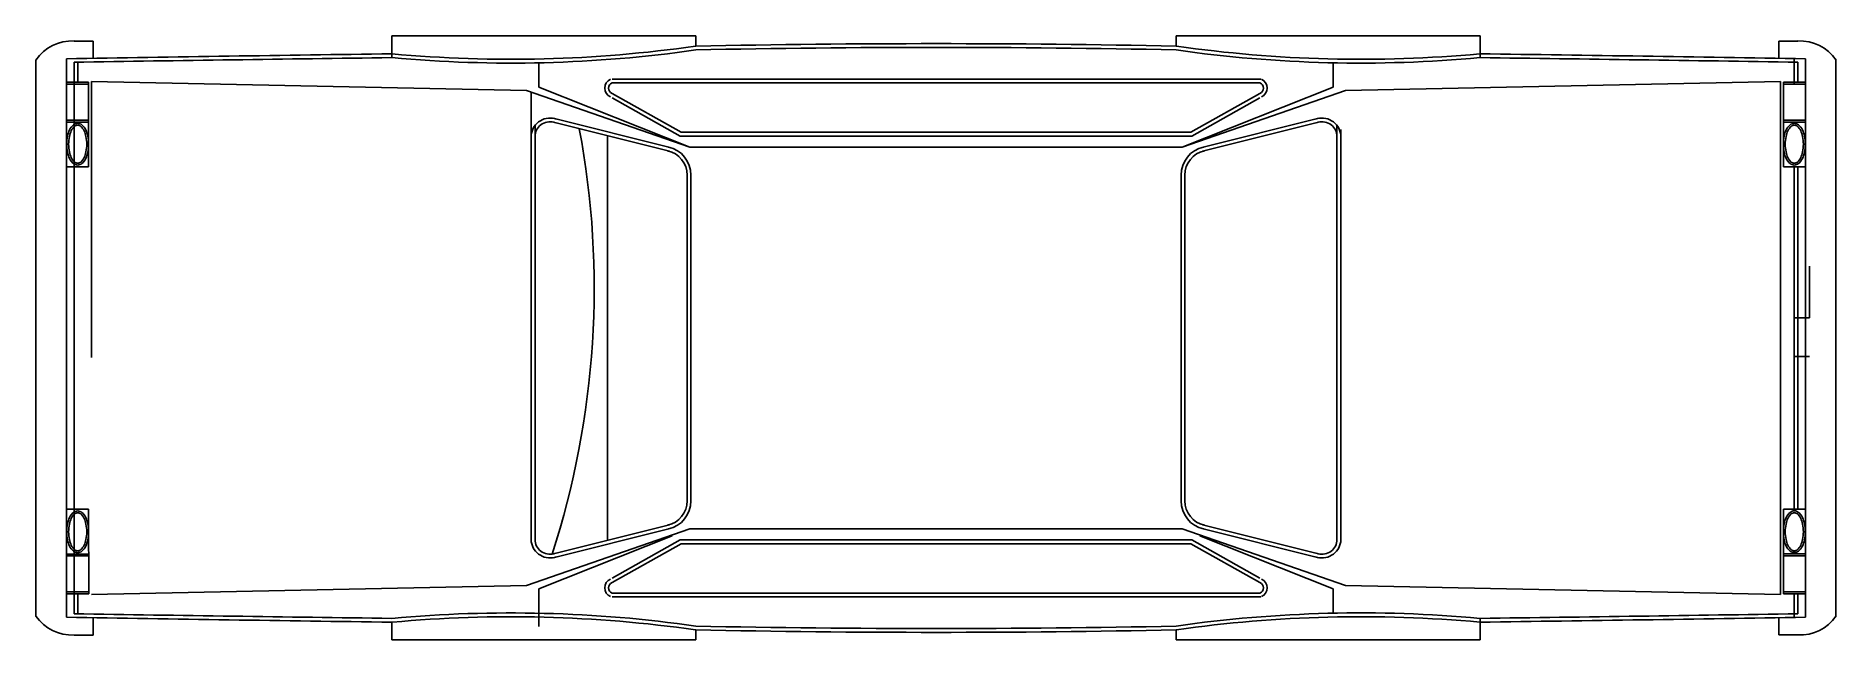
# Model space of a CAD drawing. Extents: x -4.62 to 0, y -0.77 to 0.77.
import ezdxf

# ---------------------------------------------------------------- set-up
doc = ezdxf.new("R2010")
doc.units = 0
doc.header["$MEASUREMENT"] = 0
doc.layers.add('C-CARRO', color=2, linetype='CONTINUOUS')

msp = doc.modelspace()

# ---------------------------------------------------------------- linework, layer by layer
at = {"layer": 'C-CARRO'}
for p, q in [((-4.4702, 0.7616), (-4.519, 0.7616)), ((-4.4702, 0.7616), (-4.4702, 0.719)), ((-2.9239, 0.7745), (-3.7038, 0.7745)), ((-3.7038, 0.7745), (-3.7038, 0.719)), ((-2.9239, 0.7745), (-2.9239, 0.7485)), ((-1.6926, 0.7745), (-0.9127, 0.7745)), ((-1.6926, 0.7745), (-1.6926, 0.7485)), ((-0.9127, 0.7745), (-0.9127, 0.719)), ((-0.1462, 0.7616), (-0.1462, 0.719)), ((-0.1462, 0.7616), (-0.0975, 0.7616)), ((-4.6165, -0.7134), (-4.6165, 0.7129)), ((-4.5385, -0.7162), (-4.5385, 0.7162)), ((-4.519, 0.7072), (-4.519, 0.6562)), ((-4.519, 0.6562), (-4.519, 0.7072)), ((-4.5092, 0.7076), (-4.5092, 0.6562)), ((-3.3268, 0.6431), (-3.3268, 0.7058)), ((-1.2897, 0.6431), (-1.2897, 0.7058)), ((-0.1072, 0.717), (-0.1072, 0.6562)), ((-0.0975, 0.7072), (-0.0975, 0.6562)), ((-0.078, 0.7162), (-0.078, -0.0472)), ((0, 0.7129), (0, -0.7129)), ((-4.4815, 0.6562), (-4.5385, 0.6562)), ((-4.4815, 0.6513), (-4.5385, 0.6513)), ((-4.519, -0.7073), (-4.519, 0.671)), ((-4.4815, 0.6562), (-4.4815, 0.4393)), ((-3.3586, 0.6344), (-4.4738, 0.6581)), ((-4.4738, 0.6581), (-4.4738, -0.0499)), ((-3.1391, 0.6641), (-1.4749, 0.6641)), ((-3.1391, 0.6544), (-1.4774, 0.6544)), ((-1.2579, 0.6344), (-0.1427, 0.6581)), ((-0.1427, 0.6581), (-0.1427, -0.6581)), ((-0.135, 0.6562), (-0.135, 0.4393)), ((-0.135, 0.6562), (-0.078, 0.6562)), ((-0.135, 0.6513), (-0.078, 0.6513)), ((-0.1072, 0.6751), (-0.1072, 0.6513)), ((-2.9394, 0.4891), (-3.3586, 0.6344)), ((-3.3463, -0.5228), (-3.3463, 0.6301)), ((-3.3268, 0.6431), (-2.9394, 0.4891)), ((-3.1391, 0.6273), (-2.9616, 0.5277)), ((-3.1391, 0.6162), (-2.9642, 0.5179)), ((-1.2897, 0.6431), (-1.6771, 0.4891)), ((-1.6771, 0.4891), (-1.2579, 0.6344)), ((-1.4774, 0.6273), (-1.6549, 0.5277)), ((-1.4774, 0.6162), (-1.6523, 0.5179)), ((-4.4815, 0.5588), (-4.5385, 0.5588)), ((-3.2929, 0.5541), (-2.9921, 0.4789)), ((-3.2905, 0.5635), (-2.9898, 0.4883)), ((-1.326, 0.5635), (-1.6267, 0.4883)), ((-1.3236, 0.5541), (-1.6244, 0.4789)), ((-0.135, 0.5588), (-0.078, 0.5588)), ((-4.4815, 0.5539), (-4.5385, 0.5539)), ((-3.3365, -0.5212), (-3.3365, 0.5453)), ((-3.151, 0.5186), (-3.151, -0.5186)), ((-2.9642, 0.5179), (-1.6523, 0.5179)), ((-2.9616, 0.5277), (-1.6549, 0.5277)), ((-1.2799, -0.5224), (-1.2799, 0.5453)), ((-1.2702, -0.5226), (-1.2702, 0.535)), ((-0.135, 0.5539), (-0.078, 0.5539)), ((-2.9394, 0.4891), (-1.6771, 0.4891)), ((-4.4815, 0.4393), (-4.5385, 0.4393)), ((-2.9466, -0.4187), (-2.9466, 0.4187)), ((-2.9368, -0.4187), (-2.9368, 0.4187)), ((-1.6797, -0.4187), (-1.6797, 0.4187)), ((-1.6699, -0.4187), (-1.6699, 0.4187)), ((-0.135, 0.4393), (-0.078, 0.4393)), ((-0.1072, 0.4393), (-0.1072, -0.4393)), ((-0.0975, 0.4393), (-0.0975, -0.0472)), ((-0.1072, 0.0514), (-0.1072, 0.1844)), ((-0.0682, 0.1844), (-0.0682, 0.0514)), ((-0.0682, 0.0514), (-0.1072, 0.0514)), ((-0.0975, 0.0514), (-0.0975, -0.4393)), ((-0.078, 0.0514), (-0.078, -0.7162)), ((-0.1072, -0.0472), (-0.0682, -0.0472)), ((-4.4815, -0.4394), (-4.5385, -0.4394)), ((-4.4814, -0.6562), (-4.4815, -0.4394)), ((-0.135, -0.6562), (-0.135, -0.4393)), ((-0.135, -0.4393), (-0.078, -0.4393)), ((-2.9394, -0.4891), (-3.3586, -0.6344)), ((-3.3268, -0.6431), (-2.985, -0.5073)), ((-3.2929, -0.5541), (-2.9921, -0.4789)), ((-3.2905, -0.5635), (-2.9898, -0.4883)), ((-2.9394, -0.4891), (-1.6771, -0.4891)), ((-1.6771, -0.4891), (-1.2579, -0.6344)), ((-1.2897, -0.6431), (-1.6315, -0.5073)), ((-1.326, -0.5635), (-1.6267, -0.4883)), ((-1.3236, -0.5541), (-1.6244, -0.4789)), ((-3.1391, -0.6162), (-2.9642, -0.5179)), ((-3.1391, -0.6274), (-2.9616, -0.5277)), ((-2.9642, -0.5179), (-1.6523, -0.5179)), ((-2.9616, -0.5277), (-1.6549, -0.5277)), ((-1.4774, -0.6274), (-1.6549, -0.5277)), ((-1.4774, -0.6162), (-1.6523, -0.5179)), ((-0.135, -0.5539), (-0.078, -0.5539)), ((-4.4814, -0.554), (-4.5385, -0.554)), ((-4.4814, -0.5589), (-4.5385, -0.5589)), ((-0.135, -0.5588), (-0.078, -0.5588)), ((-3.3586, -0.6344), (-4.4738, -0.6582)), ((-3.3268, -0.6431), (-3.3268, -0.74)), ((-1.2897, -0.6431), (-1.2897, -0.7058)), ((-1.2579, -0.6344), (-0.1426, -0.6581)), ((-4.4814, -0.6514), (-4.5385, -0.6514)), ((-4.4814, -0.6562), (-4.5385, -0.6562)), ((-4.519, -0.7073), (-4.519, -0.6562)), ((-4.519, -0.6562), (-4.519, -0.7073)), ((-4.5092, -0.7077), (-4.5092, -0.6562)), ((-3.1391, -0.6544), (-1.4774, -0.6544)), ((-3.1391, -0.6642), (-1.4749, -0.6642)), ((-0.135, -0.6513), (-0.078, -0.6513)), ((-0.135, -0.6562), (-0.078, -0.6562)), ((-0.1072, -0.717), (-0.1072, -0.6562)), ((-0.1072, -0.6562), (-0.1072, -0.7076)), ((-0.0975, -0.7072), (-0.0975, -0.6562)), ((-0.0975, -0.6562), (-0.0975, -0.7072)), ((-4.4702, -0.7617), (-4.4702, -0.719)), ((-3.7038, -0.7745), (-3.7038, -0.7288)), ((-0.9127, -0.7745), (-0.9127, -0.719)), ((-0.1462, -0.7616), (-0.1462, -0.7189)), ((-4.4702, -0.7617), (-4.519, -0.7617)), ((-2.9239, -0.7745), (-3.7038, -0.7745)), ((-2.9239, -0.7745), (-2.9239, -0.7486)), ((-1.6926, -0.7745), (-1.6926, -0.7485)), ((-1.6926, -0.7745), (-0.9127, -0.7745)), ((-0.1462, -0.7616), (-0.0975, -0.7616))]:
    msp.add_line(p, q, dxfattribs=at)
for points in [[(-4.4815, 0.497, -0.048725), (-4.4836, 0.4763, -0.0625), (-4.4888, 0.4605, -0.10298), (-4.4986, 0.4476, -0.180912), (-4.5096, 0.4434, -0.180912), (-4.5206, 0.4476, -0.10298), (-4.5304, 0.4605, -0.0625), (-4.5356, 0.4763, -0.048725), (-4.5377, 0.497, -0.048725), (-4.5356, 0.5177, -0.0625), (-4.5304, 0.5335, -0.10298), (-4.5206, 0.5465, -0.180912), (-4.5096, 0.5506, -0.180912), (-4.4986, 0.5465, -0.10298), (-4.4888, 0.5335, -0.0625), (-4.4836, 0.5177, -0.048725)], [(-4.4864, 0.497, -0.048725), (-4.4884, 0.4773, -0.0625), (-4.4932, 0.4626, -0.10298), (-4.5018, 0.4512, -0.180912), (-4.5096, 0.4483, -0.180912), (-4.5174, 0.4512, -0.10298), (-4.526, 0.4626, -0.0625), (-4.5309, 0.4773, -0.048725), (-4.5328, 0.497, -0.048725), (-4.5309, 0.5167, -0.0625), (-4.526, 0.5314, -0.10298), (-4.5174, 0.5428, -0.180912), (-4.5096, 0.5457, -0.180912), (-4.5018, 0.5428, -0.10298), (-4.4932, 0.5314, -0.0625), (-4.4884, 0.5167, -0.048725)], [(-0.1349, 0.497, 0.048725), (-0.1329, 0.4763, 0.0625), (-0.1277, 0.4605, 0.10298), (-0.1179, 0.4476, 0.180912), (-0.1069, 0.4434, 0.180912), (-0.0959, 0.4476, 0.10298), (-0.0861, 0.4605, 0.0625), (-0.0808, 0.4763, 0.048725), (-0.0788, 0.497, 0.048725), (-0.0808, 0.5177, 0.0625), (-0.0861, 0.5335, 0.10298), (-0.0959, 0.5465, 0.180912), (-0.1069, 0.5506, 0.180912), (-0.1179, 0.5465, 0.10298), (-0.1277, 0.5335, 0.0625), (-0.1329, 0.5177, 0.048725)], [(-0.1301, 0.497, 0.048725), (-0.1281, 0.4773, 0.0625), (-0.1233, 0.4626, 0.10298), (-0.1147, 0.4512, 0.180912), (-0.1069, 0.4483, 0.180912), (-0.0991, 0.4512, 0.10298), (-0.0905, 0.4626, 0.0625), (-0.0856, 0.4773, 0.048725), (-0.0837, 0.497, 0.048725), (-0.0856, 0.5167, 0.0625), (-0.0905, 0.5314, 0.10298), (-0.0991, 0.5428, 0.180912), (-0.1069, 0.5457, 0.180912), (-0.1147, 0.5428, 0.10298), (-0.1233, 0.5314, 0.0625), (-0.1281, 0.5167, 0.048725)], [(-4.4815, -0.4971, 0.048725), (-4.4836, -0.4764, 0.0625), (-4.4888, -0.4605, 0.10298), (-4.4986, -0.4476, 0.180912), (-4.5096, -0.4435, 0.180912), (-4.5206, -0.4476, 0.10298), (-4.5304, -0.4605, 0.0625), (-4.5356, -0.4764, 0.048725), (-4.5377, -0.4971, 0.048725), (-4.5356, -0.5177, 0.0625), (-4.5304, -0.5336, 0.10298), (-4.5206, -0.5465, 0.180912), (-4.5096, -0.5506, 0.180912), (-4.4986, -0.5465, 0.10298), (-4.4888, -0.5336, 0.0625), (-4.4836, -0.5177, 0.048725)], [(-4.4864, -0.4971, 0.048725), (-4.4883, -0.4773, 0.0625), (-4.4932, -0.4626, 0.10298), (-4.5018, -0.4513, 0.180912), (-4.5096, -0.4484, 0.180912), (-4.5174, -0.4513, 0.10298), (-4.526, -0.4626, 0.0625), (-4.5309, -0.4773, 0.048725), (-4.5328, -0.4971, 0.048725), (-4.5309, -0.5168, 0.0625), (-4.526, -0.5315, 0.10298), (-4.5174, -0.5428, 0.180912), (-4.5096, -0.5457, 0.180912), (-4.5018, -0.5428, 0.10298), (-4.4932, -0.5315, 0.0625), (-4.4883, -0.5168, 0.048725)], [(-0.1349, -0.497, -0.048725), (-0.1329, -0.4763, -0.0625), (-0.1277, -0.4605, -0.10298), (-0.1178, -0.4475, -0.180912), (-0.1069, -0.4434, -0.180912), (-0.0959, -0.4475, -0.10298), (-0.0861, -0.4605, -0.0625), (-0.0808, -0.4763, -0.048725), (-0.0788, -0.497, -0.048725), (-0.0808, -0.5177, -0.0625), (-0.0861, -0.5335, -0.10298), (-0.0959, -0.5464, -0.180912), (-0.1069, -0.5505, -0.180912), (-0.1178, -0.5464, -0.10298), (-0.1277, -0.5335, -0.0625), (-0.1329, -0.5177, -0.048725)], [(-0.1301, -0.497, -0.048725), (-0.1281, -0.4773, -0.0625), (-0.1233, -0.4626, -0.10298), (-0.1146, -0.4512, -0.180912), (-0.1069, -0.4483, -0.180912), (-0.0991, -0.4512, -0.10298), (-0.0905, -0.4626, -0.0625), (-0.0856, -0.4773, -0.048725), (-0.0837, -0.497, -0.048725), (-0.0856, -0.5167, -0.0625), (-0.0905, -0.5314, -0.10298), (-0.0991, -0.5428, -0.180912), (-0.1069, -0.5457, -0.180912), (-0.1146, -0.5428, -0.10298), (-0.1233, -0.5314, -0.0625), (-0.1281, -0.5167, -0.048725)]]:
    msp.add_lwpolyline(points, format="xyb", close=True, dxfattribs=at)
for centre, radius, start, end in [((-4.5244, 0.6505), 0.1113, 87.2325, 145.8976), ((-3.3982, 4.0575), 3.3525, 264.7689, 278.1332), ((-3.3982, 4.0575), 3.3427, 264.7689, 278.1332), ((-2.3082, -29.1964), 29.9513, 88.82225, 91.17775), ((-2.3082, -29.1997), 29.9449, 88.82199, 91.17801), ((-1.2183, 4.0575), 3.3525, 261.8668, 275.2311), ((-1.2183, 4.0575), 3.3427, 261.8668, 275.2311), ((-0.0921, 0.6505), 0.1113, 34.1024, 92.7675), ((0.1274, -280.7703), 281.5252, 90.779755, 90.949647), ((0.2694, -301.9674), 302.7125, 90.752054, 90.906362), ((-4.7439, -280.7703), 281.5252, 89.050353, 89.220245), ((-4.8859, -301.9674), 302.7125, 89.093638, 89.247946), ((-3.1334, 0.6409), 0.0244, 113.0603, 246.9397), ((-3.1334, 0.6409), 0.0147, 113.0603, 246.9397), ((-1.4831, 0.6409), 0.0147, 293.0603, 66.9397), ((-1.4831, 0.6409), 0.0244, 293.0603, 66.9397), ((-3.2981, 0.5155), 0.0486, 69.5675, 171.6839), ((-3.2981, 0.5155), 0.0389, 69.5675, 171.6839), ((-1.3184, 0.5155), 0.0486, 8.3161, 110.4325), ((-1.3184, 0.5155), 0.0389, 8.3161, 110.4325), ((-5.393, 0.128), 2.2081, 342.0078, 10.6649), ((-3.0097, 0.4183), 0.0631, 359.64, 78.0627), ((-3.0097, 0.4183), 0.0729, 359.64, 78.0627), ((-1.6068, 0.4183), 0.0729, 101.9373, 180.36), ((-1.6068, 0.4183), 0.0631, 101.9373, 180.36), ((-3.0097, -0.4183), 0.0631, 281.9373, 0.36), ((-3.0097, -0.4183), 0.0729, 281.9373, 0.36), ((-1.6068, -0.4183), 0.0729, 179.64, 258.0627), ((-1.6068, -0.4183), 0.0631, 179.64, 258.0627), ((-3.2981, -0.5155), 0.0486, 188.3161, 290.4325), ((-3.2981, -0.5155), 0.0389, 188.3161, 290.4325), ((-1.3184, -0.5155), 0.0486, 249.5675, 351.6839), ((-1.3184, -0.5155), 0.0389, 249.5675, 351.6839), ((-3.1334, -0.6409), 0.0244, 113.0603, 246.9397), ((-3.1334, -0.6409), 0.0147, 113.0603, 246.9397), ((-1.4831, -0.6409), 0.0147, 293.0603, 66.9397), ((-1.4831, -0.6409), 0.0244, 293.0603, 66.9397), ((-4.5244, -0.6506), 0.1113, 214.1035, 272.7686), ((0.1253, 280.7704), 281.5253, 269.050791, 269.220683), ((0.2672, 301.9675), 302.7126, 269.09406, 269.248369), ((-3.3981, -4.0576), 3.3525, 81.8679, 95.2322), ((-3.3981, -4.0576), 3.3427, 81.8679, 95.2322), ((-1.2182, -4.0575), 3.3525, 84.77, 98.1343), ((-1.2182, -4.0575), 3.3427, 84.77, 98.1343), ((-4.8881, 301.9673), 302.7124, 270.752476, 270.906784), ((-4.746, 280.7702), 281.5251, 270.780193, 270.950085), ((-0.0921, -0.6505), 0.1113, 267.2336, 325.8987), ((-2.3082, 29.1997), 29.9449, 268.82199, 271.17801), ((-2.3082, 29.1964), 29.9513, 268.82225, 271.17775)]:
    msp.add_arc(centre, radius, start, end, dxfattribs=at)

doc.saveas('drawing.dxf')
